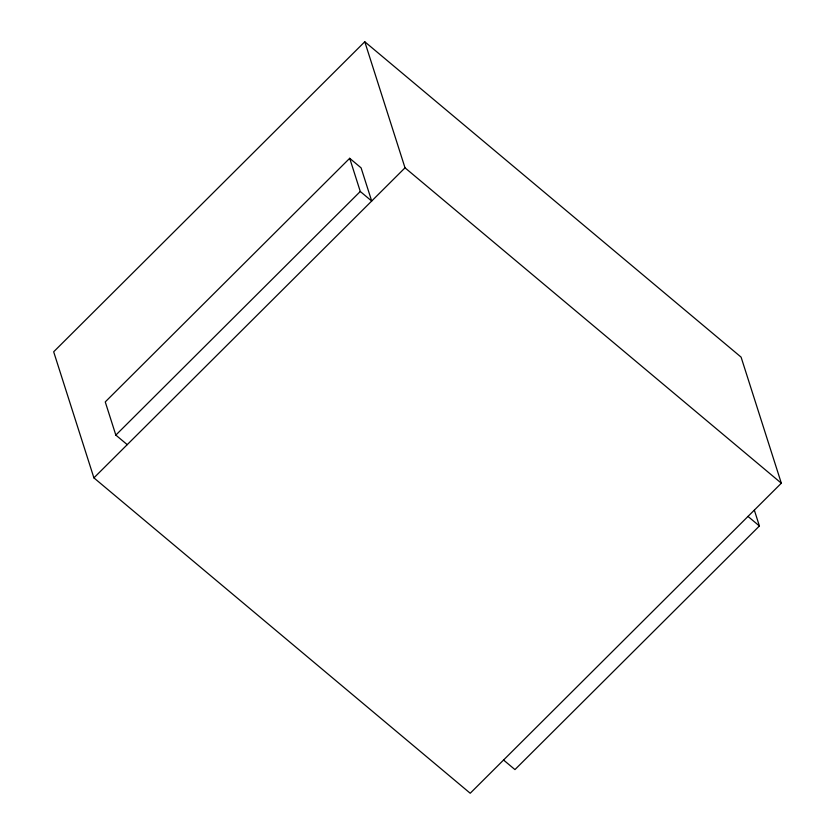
<?xml version="1.0" encoding="UTF-8"?>
<svg xmlns="http://www.w3.org/2000/svg" width="835" height="835" viewBox="0 0 835 835"><rect width="100%" height="100%" fill="white"/><g stroke="black" fill="none" stroke-linecap="round" stroke-linejoin="round"><path stroke-width="1.25" d="M364.78 41.75L53.67 351.796L93.906 477.87L470.22 793.25L781.33 483.204L741.094 357.13L364.78 41.75L405.017 167.825L781.33 483.204M349.698 158.306L360.282 191.486L371.69 201.047L361.096 167.866L349.698 158.306L105.252 401.917L115.835 435.098L127.244 444.648M115.835 435.098L360.282 191.486M93.906 477.87L405.017 167.825M754.402 510.331L759.401 525.977L514.955 769.588L503.547 760.027M747.993 516.427L759.401 525.977"/></g></svg>
